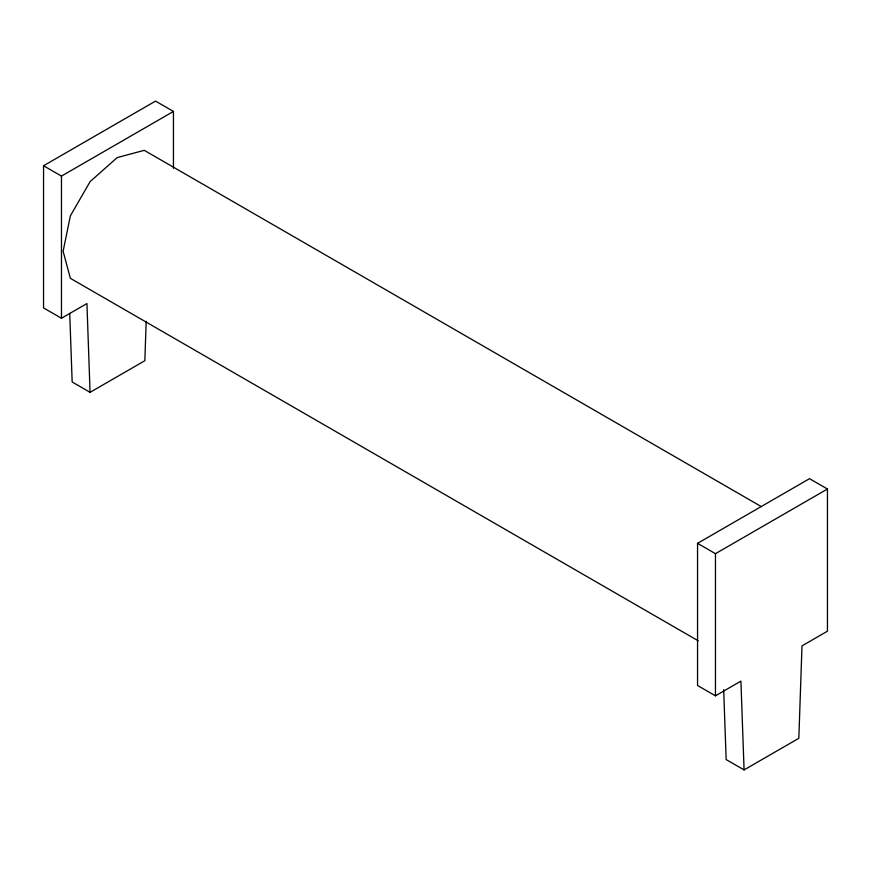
<?xml version="1.0" encoding="UTF-8"?>
<svg xmlns="http://www.w3.org/2000/svg" width="871" height="871" viewBox="0 0 871 871"><rect width="100%" height="100%" fill="white"/><g stroke="black" fill="none" stroke-linecap="round" stroke-linejoin="round"><path stroke-width="1.31" d="M173.449 168.299L173.449 111.434L155.539 101.09L43.55 165.751L43.55 307.909L61.471 318.253L86.926 303.554L90.072 392.331L144.847 360.703L146.186 321.29M744.074 769.91L740.916 681.133L715.461 695.831L697.551 685.488L697.551 543.33L809.529 478.669L827.45 489.023L827.45 631.181L801.995 645.879L798.838 738.292L744.074 769.91L726.153 759.566L723.67 689.625M43.55 165.751L61.471 176.094L173.449 111.434M697.551 543.33L715.461 553.673L827.45 489.023M761.483 506.693L144.248 150.335L117.204 157.586L90.159 181.571L70.366 215.856L63.115 251.273L70.366 278.317L698.194 640.795M90.072 392.331L72.162 381.977L69.724 313.386M715.461 553.673L715.461 695.831M61.471 176.094L61.471 318.253"/></g></svg>
